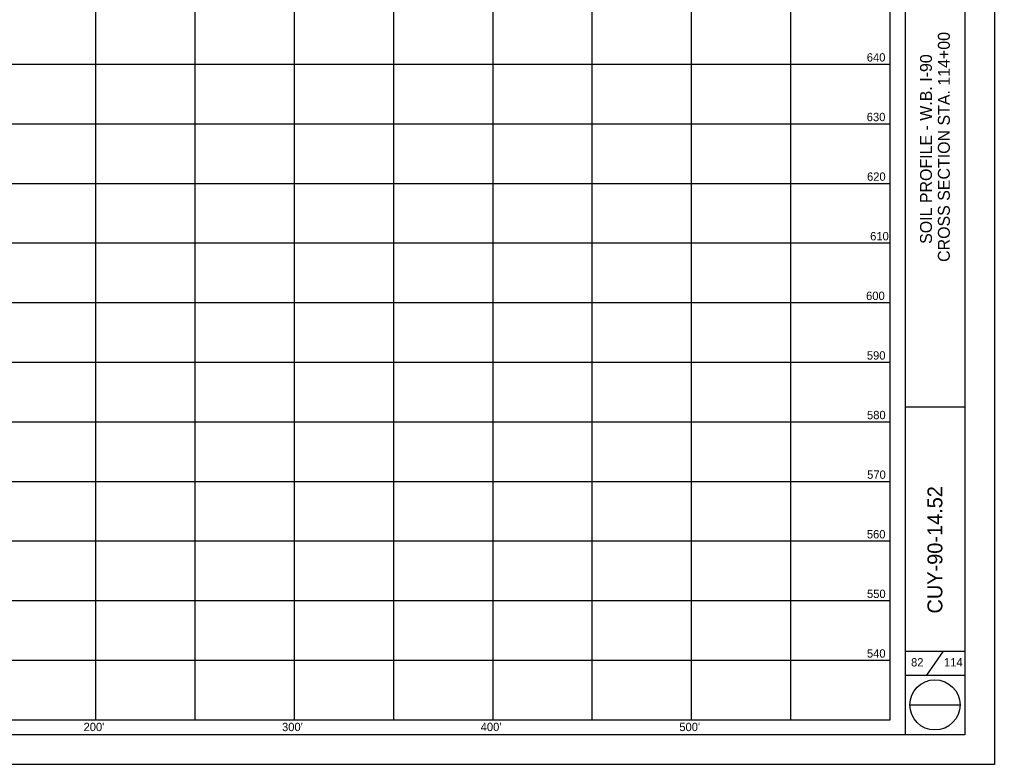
# Model space of a CAD drawing. Extents: x 2193738 to 2194889, y 666766 to 667426.
# Drawn here: x 2194398.5 to 2194889.4, y 666765.8 to 667140.8 of the extents above; entities that cross this region are included whole.
import ezdxf

# ---------------------------------------------------------------- set-up
doc = ezdxf.new("R2010")
doc.units = 0
for name, color, linetype in [('SH_Border', 7, 'Continuous'), ('SH_Cut_Line', 7, 'Continuous'), ('SH_Data', 7, 'Continuous'), ('SH_Major_Grid_Line', 7, 'Continuous')]:
    doc.layers.add(name, color=color, linetype=linetype)

msp = doc.modelspace()

# ---------------------------------------------------------------- linework, layer by layer
at = {"layer": 'SH_Border'}
for p, q in [((2194844.45, 667410.81), (2194844.45, 666780.81)), ((2194874.45, 667410.81), (2194874.45, 666780.81)), ((2194844.45, 666945.81), (2194874.45, 666945.81)), ((2194844.45, 666822.82), (2194874.45, 666822.82)), ((2194863.67, 666822.82), (2194855.22, 666810.82)), ((2194844.45, 666810.81), (2194874.45, 666810.81)), ((2194846.81, 666795.81), (2194872.08, 666795.81)), ((2194874.45, 666780.81), (2193929.45, 666780.81))]:
    msp.add_line(p, q, dxfattribs=at)
msp.add_circle((2194859.45, 666795.81), 12.63, dxfattribs=at)
at = {"layer": 'SH_Cut_Line'}
msp.add_lwpolyline([(2193869.45, 666765.81), (2193869.45, 667425.81), (2194889.45, 667425.81), (2194889.45, 666765.81), (2193869.45, 666765.81)], dxfattribs=at)
at = {"layer": 'SH_Data'}
for p, q in [((2194836.95, 666788.31), (2194836.95, 667388.31)), ((2193936.95, 666788.31), (2194836.95, 666788.31))]:
    msp.add_line(p, q, dxfattribs=at)
at = {"layer": 'SH_Major_Grid_Line'}
for p, q in [((2194436.95, 666788.31), (2194436.95, 667388.31)), ((2194486.95, 666788.31), (2194486.95, 667388.31)), ((2194536.95, 666788.31), (2194536.95, 667388.31)), ((2194586.95, 666788.31), (2194586.95, 667388.31)), ((2194636.95, 666788.31), (2194636.95, 667388.31)), ((2194686.95, 666788.31), (2194686.95, 667388.31)), ((2194736.95, 666788.31), (2194736.95, 667388.31)), ((2194786.95, 666788.31), (2194786.95, 667388.31)), ((2193936.95, 667118.31), (2194836.95, 667118.31)), ((2193936.95, 667088.31), (2194836.95, 667088.31)), ((2193936.95, 667058.31), (2194836.95, 667058.31)), ((2193936.95, 667028.31), (2194836.95, 667028.31)), ((2193936.95, 666998.31), (2194836.95, 666998.31)), ((2193936.95, 666968.31), (2194836.95, 666968.31)), ((2193936.95, 666938.31), (2194836.95, 666938.31)), ((2193936.95, 666908.31), (2194836.95, 666908.31)), ((2193936.95, 666878.31), (2194836.95, 666878.31)), ((2193936.95, 666848.31), (2194836.95, 666848.31)), ((2193936.95, 666818.31), (2194836.95, 666818.31))]:
    msp.add_line(p, q, dxfattribs=at)

# ---------------------------------------------------------------- texts
at = {"layer": 'SH_Data'}
for s, height, p in [('CROSS SECTION STA. 114+00', 6, (2194866.95, 667018.78)), ('SOIL PROFILE - W.B. I-90', 6, (2194857.95, 667027.85)), ('CUY-90-14.52', 7.5, (2194863.2, 666841.8))]:
    msp.add_text(s, height=height, rotation=90, dxfattribs=at).set_placement(p)
for s, p in [('640', (2194825.16, 667119.61)), ('630', (2194825.13, 667089.61)), ('620', (2194825.26, 667059.61)), ('610', (2194826.85, 667029.61)), ('600', (2194824.8, 666999.61)), ('590', (2194825.19, 666969.61)), ('580', (2194825.26, 666939.61)), ('570', (2194825.33, 666909.61)), ('560', (2194825.19, 666879.61)), ('550', (2194825.26, 666849.61)), ('540', (2194825.23, 666819.61)), ('82', (2194847.44, 666815.16)), ('114', (2194864.03, 666815.16)), ("200'", (2194430.8, 666782.62)), ("300'", (2194530.73, 666782.62)), ("400'", (2194630.75, 666782.62)), ("500'", (2194730.76, 666782.62))]:
    msp.add_text(s, height=4.2, dxfattribs=at).set_placement(p)

doc.saveas('drawing.dxf')
